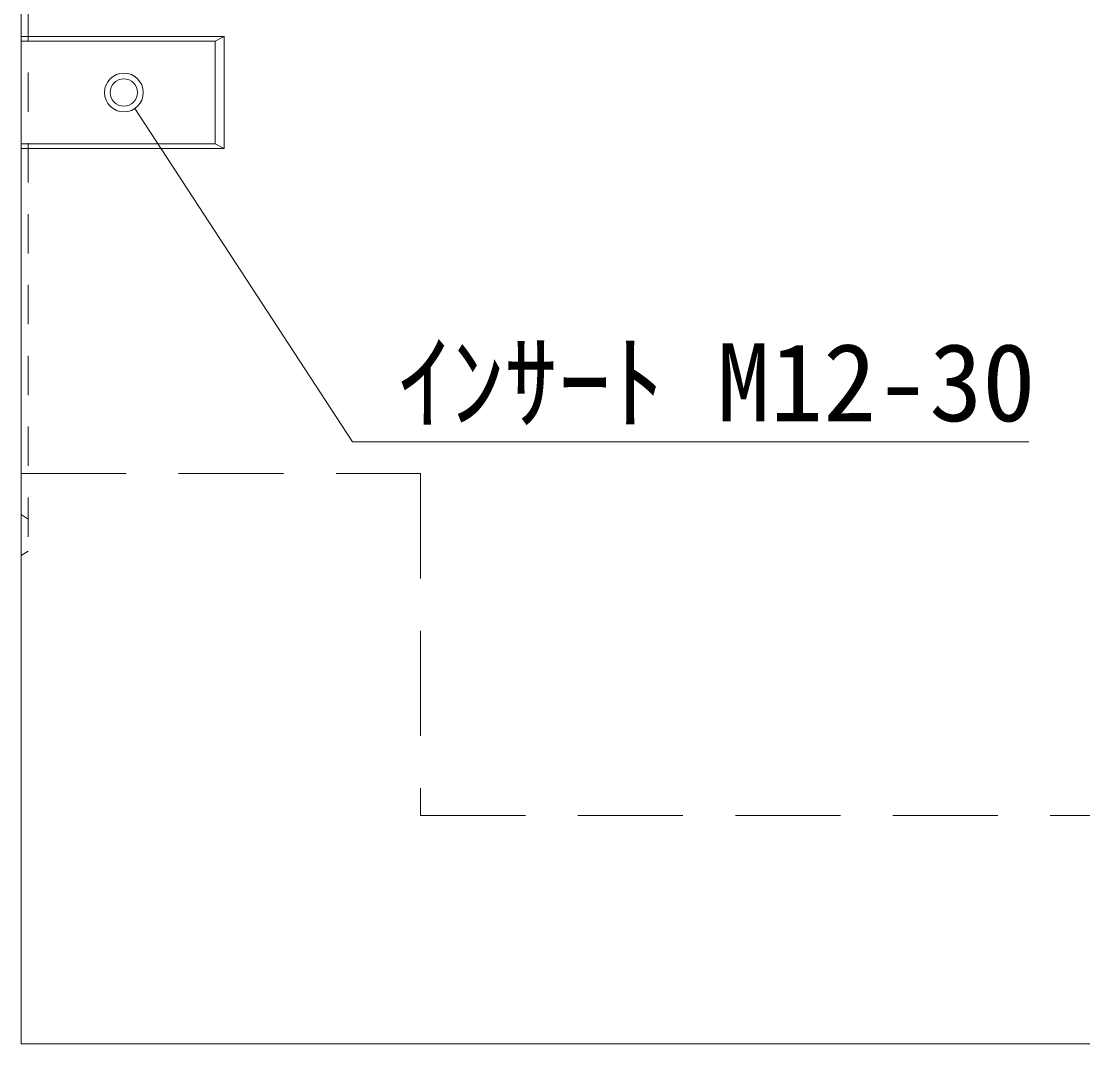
# Model space of a CAD drawing. Units: millimetres, scale not verified. Extents: x 42559 to 133118, y -58351 to -47326.
# Drawn here: x 62961.2 to 63426.5, y -52299.3 to -51851 of the extents above; entities that cross this region are included whole.
import ezdxf
from ezdxf.enums import TextEntityAlignment as Align

# ---------------------------------------------------------------- set-up
doc = ezdxf.new("R2010")
doc.units = ezdxf.units.MM
doc.header["$LTSCALE"] = 23
doc.linetypes.add('USER1', pattern=[1.35, 0.75, -0.6])
doc.linetypes.add('USER2', pattern=[3, 2, -1])
for name, color, linetype, lineweight in [('インサート', 92, 'USER1', 9), ('引出線', 4, 'Continuous', 13), ('本体', 2, 'Continuous', 13), ('目地', 132, 'Continuous', 5)]:
    doc.layers.add(name, color=color, linetype=linetype, lineweight=lineweight)
doc.styles.add('ＭＳ ゴシック', font='')
doc.styles.get('ＭＳ ゴシック').set_extended_font_data('MS Gothic')

# ---------------------------------------------------------------- blocks, each defined once
blk = doc.blocks.new('filled_arrow')
at = {"color": 0, "linetype": 'Continuous', "lineweight": -2}
blk.add_solid([(7.5, 1.25), (0, 0), (7.5, -1.25)], dxfattribs=at)

msp = doc.modelspace()

# ---------------------------------------------------------------- linework, layer by layer
at = {"layer": 'インサート', "linetype": 'Continuous'}
for radius in [8.5, 6]:
    msp.add_circle((63006.25, -51882.28), radius, dxfattribs=at)
at = {"layer": '引出線'}
msp.add_lwpolyline([(63011.06, -51889.28), (63106.42, -52035.39), (63402.91, -52035.39)], dxfattribs=at)
at = {"layer": '本体'}
for p, q in [((62961.25, -51749.28), (62961.25, -52299.28)), ((62961.25, -52299.28), (63959.25, -52299.28))]:
    msp.add_line(p, q, dxfattribs=at)
at = {"layer": '本体', "lineweight": 9}
for p, q in [((62961.25, -51857.78), (63050.25, -51857.78)), ((63050.25, -51857.78), (63050.25, -51906.78)), ((62961.25, -51906.78), (63050.25, -51906.78))]:
    msp.add_line(p, q, dxfattribs=at)
at = {"layer": '本体', "lineweight": 5}
for p, q in [((62961.25, -51859.78), (63046.25, -51859.78)), ((63046.25, -51859.78), (63050.25, -51857.78)), ((63046.25, -51859.78), (63046.25, -51904.78)), ((62961.25, -51904.78), (63046.25, -51904.78)), ((63046.25, -51904.78), (63050.25, -51906.78))]:
    msp.add_line(p, q, dxfattribs=at)
at = {"layer": '本体', "linetype": 'USER2', "lineweight": 15}
for p, q in [((62961.25, -52049.28), (63136.25, -52049.28)), ((63136.25, -52049.28), (63136.25, -52199.28)), ((63136.25, -52199.28), (63784.25, -52199.28))]:
    msp.add_line(p, q, dxfattribs=at)
at = {"layer": '目地', "linetype": 'USER1'}
for p, q in [((62964.25, -51749.28), (62964.25, -52083.28)), ((62961.25, -52067.28), (62964.25, -52069.28)), ((62961.25, -52085.28), (62964.25, -52083.28))]:
    msp.add_line(p, q, dxfattribs=at)

# ---------------------------------------------------------------- block references
at = {"layer": '引出線', "xscale": 0.16, "yscale": 0.16, "rotation": 303.1}
msp.add_blockref('filled_arrow', (63011.06, -51889.28), dxfattribs=at)

# ---------------------------------------------------------------- texts
at = {"layer": '引出線', "style": 'ＭＳ ゴシック'}
msp.add_text('ｲﾝｻｰﾄ M12-30', height=34.18, dxfattribs=at).set_placement((63126.42, -51992.19), align=Align.TOP_LEFT)

doc.saveas('drawing.dxf')
